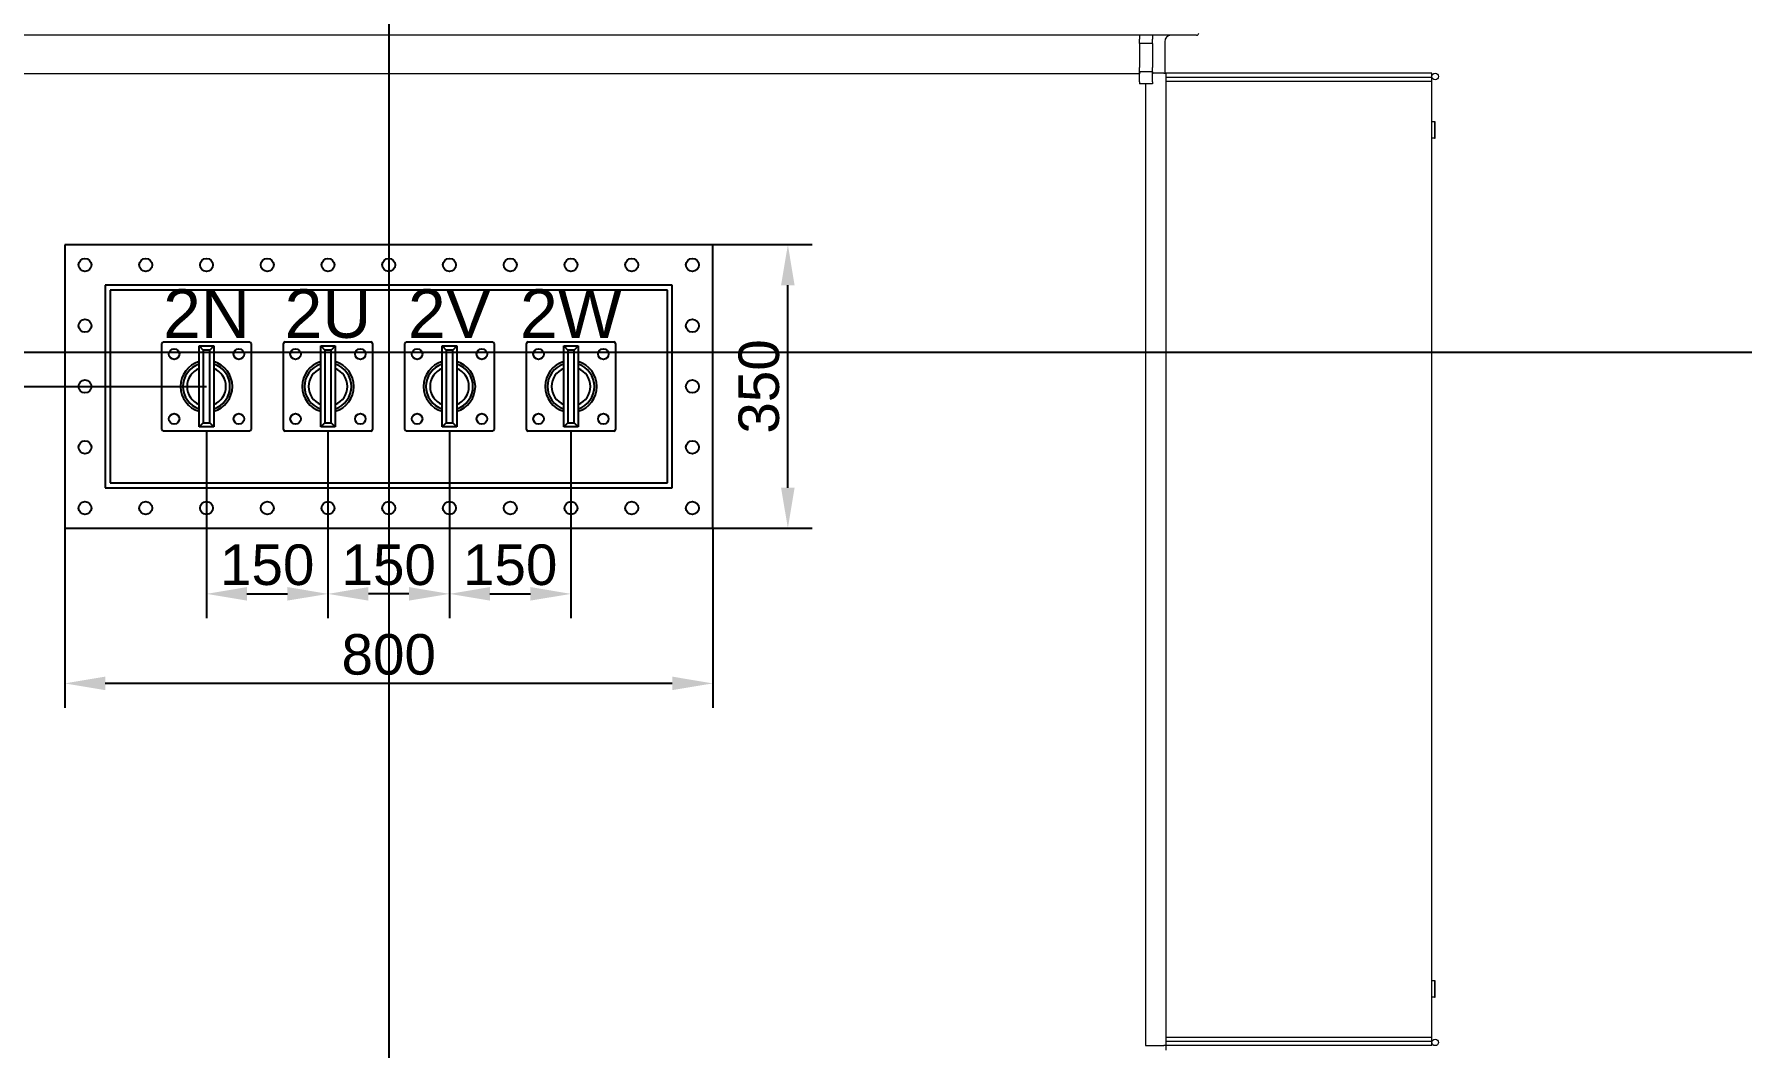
# Model space of a CAD drawing. Header units: millimetres. Extents: x 30710 to 48779, y -19256 to -8564.
# Drawn here: x 32432 to 34541, y -14769 to -13518 of the extents above; entities that cross this region are included whole.
import ezdxf
from ezdxf.enums import TextEntityAlignment as Align

# ---------------------------------------------------------------- set-up
doc = ezdxf.new("R2010")
doc.units = ezdxf.units.MM
doc.header["$LTSCALE"] = 10
doc.linetypes.add('ACAD_ISO04W100', pattern=[30, 24, -3, 0, -3])
doc.layers.get('0').update_dxf_attribs({"color": 1, "linetype": 'ACAD_ISO04W100', "lineweight": 25})
doc.layers.get('Defpoints').update_dxf_attribs({"lineweight": 25})
doc.layers.add('2', color=3, linetype='Continuous', lineweight=25)
doc.layers.add('粗实线', color=4, linetype='Continuous', lineweight=18)
doc.styles.get("Standard").update_dxf_attribs({"font": ''})
doc.styles.get('Standard').set_extended_font_data('arial')
doc.dimstyles.new('2', dxfattribs={"dimscale": 20, "dimtxt": 2.5, "dimasz": 2.5, "dimexe": 1.5, "dimexo": 0, "dimgap": 0.5, "dimtad": 1, "dimtoh": 1, "dimtxsty": 'Standard', "dimcen": -2.5, "dimdle": 5, "dimclrd": 3, "dimclre": 3, "dimclrt": 3, "dimazin": 2, "dimtfac": 1, "dimtmove": 0, "dimatfit": 2, "dimfxl": 0, "dimtolj": 1, "dimarcsym": 0})

# ---------------------------------------------------------------- blocks, each defined once
blk = doc.blocks.new('*X53')
at = {"layer": '2'}
for points in [[(32695.2, -14200), (32695.2, -14216.7), (32645.2, -14208.4)], [(32745.2, -14200), (32745.2, -14216.7), (32795.2, -14208.4)]]:
    blk.add_hatch(color=3, dxfattribs=at).paths.add_polyline_path(points, flags=0)
at = {"layer": '2', "color": 3, "lineweight": -2}
for p, q in [((32645.2, -14007.4), (32645.2, -14238.4)), ((32795.2, -14007.4), (32795.2, -14238.4)), ((32695.2, -14208.4), (32745.2, -14208.4))]:
    blk.add_line(p, q, dxfattribs=at)
at = {"layer": '2', "color": 3, "insert": (32720.2, -14172.8), "char_height": 50, "width": 211.128, "attachment_point": 5}
blk.add_mtext('150', dxfattribs=at)
blk = doc.blocks.new('*X54')
at = {"layer": '2'}
for points in [[(32845.2, -14200), (32845.2, -14216.7), (32795.2, -14208.4)], [(32895.2, -14200), (32895.2, -14216.7), (32945.2, -14208.4)]]:
    blk.add_hatch(color=3, dxfattribs=at).paths.add_polyline_path(points, flags=0)
at = {"layer": '2', "color": 3, "lineweight": -2}
for p, q in [((32795.2, -14007.4), (32795.2, -14238.4)), ((32945.2, -14007.4), (32945.2, -14238.4)), ((32895.2, -14208.4), (32845.2, -14208.4))]:
    blk.add_line(p, q, dxfattribs=at)
at = {"layer": '2', "color": 3, "insert": (32870.2, -14172.8), "char_height": 50, "width": 211.128, "attachment_point": 5}
blk.add_mtext('150', dxfattribs=at)
blk = doc.blocks.new('*X55')
at = {"layer": '2'}
for points in [[(32995.2, -14200), (32995.2, -14216.7), (32945.2, -14208.4)], [(33045.2, -14200), (33045.2, -14216.7), (33095.2, -14208.4)]]:
    blk.add_hatch(color=3, dxfattribs=at).paths.add_polyline_path(points, flags=0)
at = {"layer": '2', "color": 3, "lineweight": -2}
for p, q in [((32945.2, -14007.4), (32945.2, -14238.4)), ((33095.2, -14007.4), (33095.2, -14238.4)), ((32995.2, -14208.4), (33045.2, -14208.4))]:
    blk.add_line(p, q, dxfattribs=at)
at = {"layer": '2', "color": 3, "insert": (33020.2, -14172.8), "char_height": 50, "width": 211.128, "attachment_point": 5}
blk.add_mtext('150', dxfattribs=at)
blk = doc.blocks.new('*X56')
at = {"layer": '2'}
for points in [[(32520.2, -14310.5), (32520.2, -14327.2), (32470.2, -14318.9)], [(33220.2, -14310.5), (33220.2, -14327.2), (33270.2, -14318.9)]]:
    blk.add_hatch(color=3, dxfattribs=at).paths.add_polyline_path(points, flags=0)
at = {"layer": '2', "color": 3, "lineweight": -2}
for p, q in [((32470.2, -14127.4), (32470.2, -14348.9)), ((33270.2, -14127.4), (33270.2, -14348.9)), ((33220.2, -14318.9), (32520.2, -14318.9))]:
    blk.add_line(p, q, dxfattribs=at)
at = {"layer": '2', "color": 3, "insert": (32870.2, -14283.4), "char_height": 50, "width": 220.655, "attachment_point": 5}
blk.add_mtext('800', dxfattribs=at)
blk = doc.blocks.new('*X57')
at = {"layer": '2'}
for points in [[(33354.6, -13827.4), (33371.3, -13827.4), (33363, -13777.4)], [(33354.6, -14077.4), (33371.3, -14077.4), (33363, -14127.4)]]:
    blk.add_hatch(color=3, dxfattribs=at).paths.add_polyline_path(points, flags=0)
at = {"layer": '2', "color": 3, "lineweight": -2}
for p, q in [((33270.2, -13777.4), (33393, -13777.4)), ((33363, -14077.4), (33363, -13827.4)), ((33270.2, -14127.4), (33393, -14127.4))]:
    blk.add_line(p, q, dxfattribs=at)
at = {"layer": '2', "color": 3, "insert": (33327.4, -13952.4), "char_height": 50, "width": 220.427, "attachment_point": 5, "rotation": 90}
blk.add_mtext('350', dxfattribs=at)

msp = doc.modelspace()

# ---------------------------------------------------------------- linework, layer by layer
at = {"color": 7, "linetype": 'Continuous', "lineweight": 25}
for p, q in [((33270.22, -13777.43), (32470.22, -13777.43)), ((32470.22, -13777.43), (32470.22, -14127.43)), ((33270.22, -14127.43), (33270.22, -13777.43)), ((33220.22, -13827.43), (32520.22, -13827.43)), ((32520.22, -13827.43), (32520.22, -14077.43)), ((33220.22, -14077.43), (33220.22, -13827.43)), ((33214.22, -13833.43), (32526.22, -13833.43)), ((32526.22, -13833.43), (32526.22, -14071.43)), ((33214.22, -14071.43), (33214.22, -13833.43)), ((32590.22, -14005.43), (32590.22, -13899.43)), ((32592.22, -13897.43), (32698.22, -13897.43)), ((32636.22, -14002.43), (32636.22, -13902.43)), ((32636.22, -13902.43), (32641.22, -13907.43)), ((32636.22, -13902.43), (32654.22, -13902.43)), ((32641.22, -13907.43), (32641.22, -13997.43)), ((32649.22, -13907.43), (32641.22, -13907.43)), ((32654.22, -13902.43), (32649.22, -13907.43)), ((32649.22, -13997.43), (32649.22, -13907.43)), ((32654.22, -13902.43), (32654.22, -14002.43)), ((32700.22, -13899.43), (32700.22, -14005.43)), ((32740.22, -14005.43), (32740.22, -13899.43)), ((32742.22, -13897.43), (32848.22, -13897.43)), ((32786.22, -13902.43), (32804.22, -13902.43)), ((32786.22, -13902.43), (32791.22, -13907.43)), ((32786.22, -14002.43), (32786.22, -13902.43)), ((32799.22, -13907.43), (32791.22, -13907.43)), ((32791.22, -13907.43), (32791.22, -13997.43)), ((32804.22, -13902.43), (32799.22, -13907.43)), ((32799.22, -13997.43), (32799.22, -13907.43)), ((32804.22, -13902.43), (32804.22, -14002.43)), ((32850.22, -13899.43), (32850.22, -14005.43)), ((32890.22, -14005.43), (32890.22, -13899.43)), ((32892.22, -13897.43), (32998.22, -13897.43)), ((32936.22, -13902.43), (32954.22, -13902.43)), ((32936.22, -13902.43), (32941.22, -13907.43)), ((32936.22, -14002.43), (32936.22, -13902.43)), ((32941.22, -13907.43), (32941.22, -13997.43)), ((32949.22, -13907.43), (32941.22, -13907.43)), ((32954.22, -13902.43), (32949.22, -13907.43)), ((32949.22, -13997.43), (32949.22, -13907.43)), ((32954.22, -13902.43), (32954.22, -14002.43)), ((33000.22, -13899.43), (33000.22, -14005.43)), ((33040.22, -14005.43), (33040.22, -13899.43)), ((33042.22, -13897.43), (33148.22, -13897.43)), ((33086.22, -13902.43), (33104.22, -13902.43)), ((33086.22, -13902.43), (33091.22, -13907.43)), ((33086.22, -14002.43), (33086.22, -13902.43)), ((33099.22, -13907.43), (33091.22, -13907.43)), ((33091.22, -13907.43), (33091.22, -13997.43)), ((33104.22, -13902.43), (33099.22, -13907.43)), ((33099.22, -13997.43), (33099.22, -13907.43)), ((33104.22, -13902.43), (33104.22, -14002.43)), ((33150.22, -13899.43), (33150.22, -14005.43)), ((32641.22, -13997.43), (32636.22, -14002.43)), ((32641.22, -13997.43), (32649.22, -13997.43)), ((32649.22, -13997.43), (32654.22, -14002.43)), ((32791.22, -13997.43), (32786.22, -14002.43)), ((32791.22, -13997.43), (32799.22, -13997.43)), ((32799.22, -13997.43), (32804.22, -14002.43)), ((32941.22, -13997.43), (32936.22, -14002.43)), ((32941.22, -13997.43), (32949.22, -13997.43)), ((32949.22, -13997.43), (32954.22, -14002.43)), ((33091.22, -13997.43), (33086.22, -14002.43)), ((33091.22, -13997.43), (33099.22, -13997.43)), ((33099.22, -13997.43), (33104.22, -14002.43)), ((32698.22, -14007.43), (32592.22, -14007.43)), ((32654.22, -14002.43), (32636.22, -14002.43)), ((32848.22, -14007.43), (32742.22, -14007.43)), ((32804.22, -14002.43), (32786.22, -14002.43)), ((32998.22, -14007.43), (32892.22, -14007.43)), ((32954.22, -14002.43), (32936.22, -14002.43)), ((33148.22, -14007.43), (33042.22, -14007.43)), ((33104.22, -14002.43), (33086.22, -14002.43)), ((32520.22, -14077.43), (33220.22, -14077.43)), ((32526.22, -14071.43), (33214.22, -14071.43)), ((32470.22, -14127.43), (33270.22, -14127.43))]:
    msp.add_line(p, q, dxfattribs=at)
for centre, radius in [((32495.22, -13802.43), 8), ((32570.22, -13802.43), 8), ((32645.22, -13802.43), 8), ((32720.22, -13802.43), 8), ((32795.22, -13802.43), 8), ((32870.22, -13802.43), 8), ((32945.22, -13802.43), 8), ((33020.22, -13802.43), 8), ((33095.22, -13802.43), 8), ((33170.22, -13802.43), 8), ((33245.22, -13802.43), 8), ((32495.22, -13877.43), 8), ((33245.22, -13877.43), 8), ((32605.22, -13912.43), 6.5), ((32685.22, -13912.43), 6.5), ((32755.22, -13912.43), 6.5), ((32835.22, -13912.43), 6.5), ((32905.22, -13912.43), 6.5), ((32985.22, -13912.43), 6.5), ((33055.22, -13912.43), 6.5), ((33135.22, -13912.43), 6.5), ((32495.22, -13952.43), 8), ((33245.22, -13952.43), 8), ((32605.22, -13992.43), 6.5), ((32685.22, -13992.43), 6.5), ((32755.22, -13992.43), 6.5), ((32835.22, -13992.43), 6.5), ((32905.22, -13992.43), 6.5), ((32985.22, -13992.43), 6.5), ((33055.22, -13992.43), 6.5), ((33135.22, -13992.43), 6.5), ((32495.22, -14027.43), 8), ((33245.22, -14027.43), 8), ((32495.22, -14102.43), 8), ((32570.22, -14102.43), 8), ((32645.22, -14102.43), 8), ((32720.22, -14102.43), 8), ((32795.22, -14102.43), 8), ((32870.22, -14102.43), 8), ((32945.22, -14102.43), 8), ((33020.22, -14102.43), 8), ((33095.22, -14102.43), 8), ((33170.22, -14102.43), 8), ((33245.22, -14102.43), 8)]:
    msp.add_circle(centre, radius, dxfattribs=at)
for centre, radius, start, end in [((32592.22, -13899.43), 2, 90, 180), ((32698.22, -13899.43), 2, 0, 90), ((32742.22, -13899.43), 2, 90, 180), ((32848.22, -13899.43), 2, 360, 90), ((32892.22, -13899.43), 2, 90, 180), ((32998.22, -13899.43), 2, 0, 90), ((33042.22, -13899.43), 2, 90, 180), ((33148.22, -13899.43), 2, 0, 90), ((32645.22, -13952.43), 31.933, 106.369883, 253.630117), ((32645.22, -13952.43), 29, 108.080013, 251.919987), ((32645.22, -13952.43), 24, 112.024313, 247.975687), ((32645.22, -13952.43), 31.933, 286.369883, 73.630117), ((32645.22, -13952.43), 29, 288.080013, 71.919987), ((32645.22, -13952.43), 24, 292.024313, 67.975687), ((32795.22, -13952.43), 31.933, 106.369883, 253.630117), ((32795.22, -13952.43), 29, 108.080013, 251.919987), ((32795.22, -13952.43), 24, 112.024313, 247.975687), ((32795.22, -13952.43), 31.933, 286.369883, 73.630117), ((32795.22, -13952.43), 29, 288.080013, 71.919987), ((32795.22, -13952.43), 24, 292.024313, 67.975687), ((32945.22, -13952.43), 31.933, 106.369883, 253.630117), ((32945.22, -13952.43), 29, 108.080013, 251.919987), ((32945.22, -13952.43), 24, 112.024313, 247.975687), ((32945.22, -13952.43), 31.933, 286.369883, 73.630117), ((32945.22, -13952.43), 29, 288.080013, 71.919987), ((32945.22, -13952.43), 24, 292.024313, 67.975687), ((33095.22, -13952.43), 31.933, 106.369883, 253.630117), ((33095.22, -13952.43), 29, 108.080013, 251.919987), ((33095.22, -13952.43), 24, 112.024313, 247.975687), ((33095.22, -13952.43), 31.933, 286.369883, 73.630117), ((33095.22, -13952.43), 29, 288.080013, 71.919987), ((33095.22, -13952.43), 24, 292.024313, 67.975687), ((32592.22, -14005.43), 2, 180, 270), ((32698.22, -14005.43), 2, 270, 0), ((32742.22, -14005.43), 2, 180, 270), ((32848.22, -14005.43), 2, 270, 0), ((32892.22, -14005.43), 2, 180, 270), ((32998.22, -14005.43), 2, 270, 0), ((33042.22, -14005.43), 2, 180, 270), ((33148.22, -14005.43), 2, 270, 0)]:
    msp.add_arc(centre, radius, start, end, dxfattribs=at)
at = {"layer": '2'}
msp.add_line((32352.382, -13952.43), (32645.22, -13952.43), dxfattribs=at)
at = {"layer": 'Defpoints'}
for p, q in [((32870.22, -8564.163), (32870.22, -19256.163)), ((30710.22, -13910.16), (45830.22, -13910.16))]:
    msp.add_line(p, q, dxfattribs=at)
at = {"layer": '粗实线'}
for p, q in [((33867.55, -13518.94), (31872.89, -13518.94)), ((33797.22, -13518.94), (33797.22, -13523.94)), ((33797.22, -13528.94), (33797.22, -13523.94)), ((33813.22, -13528.94), (33797.22, -13528.94)), ((33797.22, -13528.94), (33797.22, -13558.94)), ((33813.22, -13518.94), (33813.22, -13523.94)), ((33813.22, -13528.94), (33813.22, -13523.94)), ((33813.22, -13528.94), (33813.22, -13558.94)), ((33828.22, -13526.94), (33828.22, -13565.94)), ((33797.22, -13566.389), (31943.22, -13566.389)), ((33797.22, -13563.94), (33797.22, -13558.94)), ((33813.22, -13563.94), (33797.22, -13563.94)), ((33797.22, -13566.509), (33797.22, -13563.94)), ((33797.22, -13576.637), (33797.22, -13566.509)), ((33797.22, -13576.637), (33797.22, -13578.94)), ((33813.22, -13563.94), (33813.22, -13558.94)), ((33813.22, -13563.94), (33813.22, -13566.509)), ((33827.02, -13565.94), (33813.22, -13565.94)), ((33813.22, -13576.637), (33813.22, -13566.509)), ((33813.22, -13576.637), (33813.22, -13578.94)), ((33827.02, -13565.94), (33829.42, -13565.94)), ((33830.22, -13566.389), (33829.411, -13566.389)), ((33829.42, -13565.94), (33829.42, -13566.389)), ((34158.22, -13565.94), (33829.42, -13565.94)), ((33830.22, -14771.389), (33830.22, -13566.389)), ((34158.22, -13570.94), (33830.22, -13570.94)), ((34158.22, -13575.885), (33830.22, -13575.885)), ((34158.22, -13570.94), (34158.22, -13565.94)), ((34158.22, -13575.885), (34158.22, -13570.94)), ((34158.22, -14755.995), (34158.22, -13575.885)), ((33813.22, -13578.94), (33797.22, -13578.94)), ((33804.42, -13578.94), (33804.42, -14765.94)), ((34161.22, -13625.94), (34158.22, -13625.94)), ((34162.221, -13625.94), (34161.22, -13625.94)), ((34161.22, -13625.94), (34161.22, -13645.94)), ((34162.221, -13645.94), (34162.221, -13625.94)), ((34161.22, -13645.94), (34158.22, -13645.94)), ((34161.22, -13645.94), (34162.221, -13645.94)), ((32470.22, -14127.43), (32470.22, -13777.43)), ((32470.22, -13777.43), (33270.22, -13777.43)), ((33270.22, -13777.43), (33270.22, -14127.43)), ((32520.22, -13827.43), (33220.22, -13827.43)), ((32520.22, -14077.43), (32520.22, -13827.43)), ((33220.22, -13827.43), (33220.22, -14077.43)), ((32526.22, -13833.43), (33214.22, -13833.43)), ((32526.22, -14071.43), (32526.22, -13833.43)), ((33214.22, -13833.43), (33214.22, -14071.43)), ((33220.22, -14077.43), (32520.22, -14077.43)), ((33214.22, -14071.43), (32526.22, -14071.43)), ((33270.22, -14127.43), (32470.22, -14127.43)), ((34161.22, -14685.94), (34158.22, -14685.94)), ((34162.221, -14685.94), (34161.22, -14685.94)), ((34161.22, -14685.94), (34161.22, -14705.94)), ((34162.221, -14705.94), (34162.221, -14685.94)), ((34161.22, -14705.94), (34158.22, -14705.94)), ((34161.22, -14705.94), (34162.221, -14705.94)), ((34158.22, -14755.995), (33830.22, -14755.995)), ((34158.22, -14760.94), (34158.22, -14755.995)), ((33804.42, -14765.94), (33827.02, -14765.94)), ((33829.411, -14765.94), (33827.02, -14765.94)), ((34158.22, -14760.94), (33830.22, -14760.94)), ((34158.22, -14765.94), (33830.22, -14765.94)), ((34158.22, -14765.94), (34158.22, -14760.94))]:
    msp.add_line(p, q, dxfattribs=at)
for centre in [(34162.22, -13569.94), (34162.22, -14761.94)]:
    msp.add_circle(centre, 4, dxfattribs=at)
for centre, radius, start, end in [((33836.22, -13526.94), 8, 90, 180), ((33867.55, -13516.27), 2.67, 270, 360)]:
    msp.add_arc(centre, radius, start, end, dxfattribs=at)
for points, knots in [([(33797.578, -13563.94), (33797.508, -13564.194), (33797.279, -13565.033), (33797.244, -13565.903), (33797.22, -13566.509)], [0, 0, 0, 0, 0.78946268, 2.60206696, 2.60206696, 2.60206696, 2.60206696]), ([(33813.22, -13566.509), (33813.196, -13565.917), (33813.162, -13565.046), (33812.933, -13564.207), (33812.859, -13563.94)], [0, 0, 0, 0, 1.77297403, 2.60241619, 2.60241619, 2.60241619, 2.60241619])]:
    msp.add_open_spline(points, degree=3, knots=knots, dxfattribs=at)

# ---------------------------------------------------------------- texts
at = {"layer": '2'}
for s, p in [('2N', (32645.22, -13862.43)), ('2U', (32795.22, -13862.43)), ('2V', (32945.22, -13862.43)), ('2W', (33095.22, -13862.43))]:
    msp.add_text(s, height=60, dxfattribs=at).set_placement(p, align=Align.MIDDLE_CENTER)

# ---------------------------------------------------------------- dimensions: what is measured, and where the dimension line sits
for base, p1, p2, angle, picture, middle in [((33362.98, -13777.43), (33270.22, -14127.43), (33270.22, -13777.43), 90, '*X57', (33327.434, -13952.43)), ((32795.22, -14208.369), (32945.22, -14007.43), (32795.22, -14007.43), 180, '*X54', (32870.22, -14172.84)), ((32470.22, -14318.882), (33270.22, -14127.43), (32470.22, -14127.43), 180, '*X56', (32870.22, -14283.353))]:
    dim = msp.add_linear_dim(base=base, p1=p1, p2=p2, angle=angle, dimstyle='2', override={"dimsah": 1, "dimtzin": 8}, dxfattribs=at)
    dim.commit()
    dim.dimension.update_dxf_attribs({"geometry": picture, "text_midpoint": middle})
for base, p1, p2, picture, middle in [((32795.22, -14208.369), (32645.22, -14007.43), (32795.22, -14007.43), '*X53', (32720.22, -14172.84)), ((33095.22, -14208.369), (32945.22, -14007.43), (33095.22, -14007.43), '*X55', (33020.22, -14172.84))]:
    dim = msp.add_linear_dim(base=base, p1=p1, p2=p2, dimstyle='2', override={"dimsah": 1, "dimtzin": 8}, dxfattribs=at)
    dim.commit()
    dim.dimension.update_dxf_attribs({"geometry": picture, "text_midpoint": middle})

doc.saveas('drawing.dxf')
